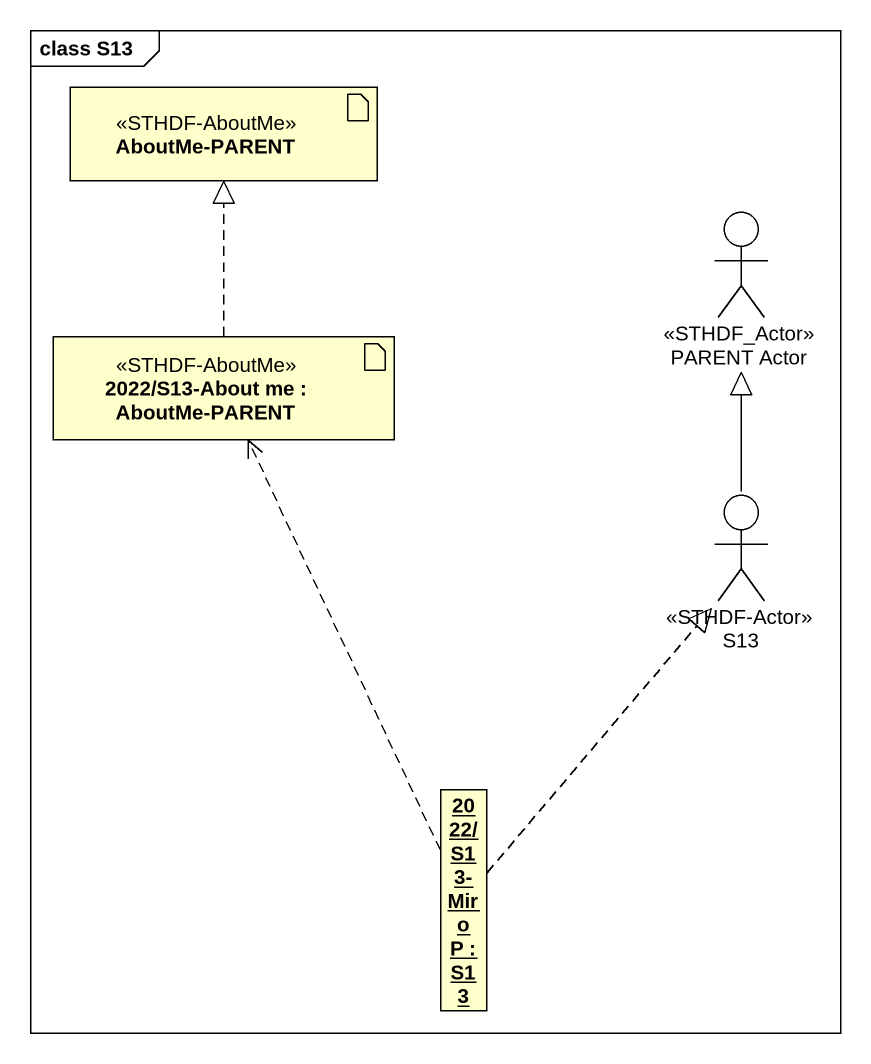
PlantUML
@startuml
mainframe class S13
allowmixing
hide circle
hide empty members
artifact "AboutMe-PARENT" as AboutMe_PARENT <<STHDF-AboutMe>>
actor "PARENT Actor" as PARENT_Actor <<STHDF_Actor>>
artifact "2022/S13-About me : AboutMe-PARENT" as a2022_S13_About_me <<STHDF-AboutMe>>
actor S13 <<STHDF-Actor>>
object "2022/S13-Miro P : S13" as o2022_S13_Miro_P
a2022_S13_About_me .up.|> AboutMe_PARENT
S13 -up-|> PARENT_Actor
o2022_S13_Miro_P .up.> a2022_S13_About_me
o2022_S13_Miro_P .up.|> S13
@enduml
